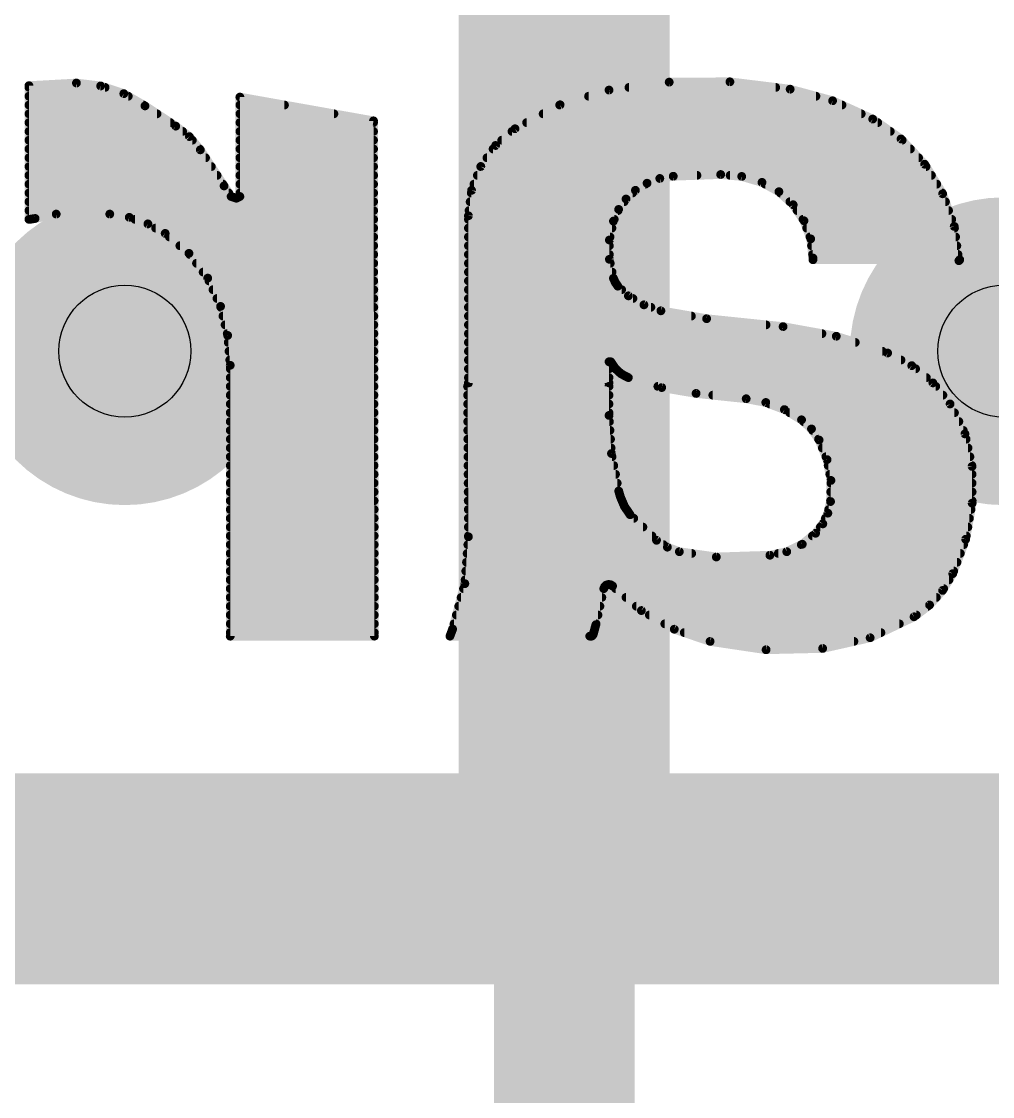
# Model space of a CAD drawing. Extents: x -25 to 82, y -12 to 21.
# Drawn here: x 30.182 to 32.988, y 8.007 to 11.112 of the extents above; entities that cross this region are included whole.
import ezdxf

# ---------------------------------------------------------------- set-up
doc = ezdxf.new("R2010")
doc.units = 0
for name, color, linetype in [('1', 12, 'CONTINUOUS'), ('16', 132, 'CONTINUOUS'), ('18', 110, 'CONTINUOUS'), ('22', 53, 'CONTINUOUS'), ('44', 253, 'CONTINUOUS')]:
    doc.layers.add(name, color=color, linetype=linetype)

# ---------------------------------------------------------------- blocks, each defined once
blk = doc.blocks.new('ROUNDV')
at = {"const_width": 0.5}
blk.add_lwpolyline([(0, -0.25, 1), (0, 0.25, 1), (0, -0.25)], format="xyb", dxfattribs=at)

msp = doc.modelspace()

# ---------------------------------------------------------------- linework, layer by layer
at = {"layer": '1', "const_width": 0.6096}
msp.add_lwpolyline([(29.8679, 8.636), (35.306, 8.636)], dxfattribs=at)
at = {"layer": '16'}
for points, const_width in [([(31.75, 8.636), (31.75, 12.954)], 0.6096), ([(31.75, 8.636), (29.845, 8.636)], 0.6096), ([(31.75, 8.636), (33.782, 8.636)], 0.6096), ([(31.75, 7.493), (31.75, 8.636)], 0.4064)]:
    msp.add_lwpolyline(points, dxfattribs=dict(at, const_width=const_width))
for points, const_width in [([(31.75, 8.7884, 1), (31.75, 8.4836)], 0.3048), ([(31.75, 8.4836, 1), (31.75, 8.7884)], 0.3048), ([(31.8516, 8.636, 1), (31.6484, 8.636)], 0.2032), ([(31.5976, 8.636, 1), (31.9024, 8.636)], 0.3048)]:
    msp.add_lwpolyline(points, format="xyb", dxfattribs=dict(at, const_width=const_width))
at = {"layer": '22', "const_width": 0.0254}
for points in [[(30.3403, 10.9347), (30.2031, 10.9271)], [(30.2031, 10.9271), (30.2031, 10.541)], [(30.2031, 10.922), (30.4232, 10.922)], [(30.4104, 10.9263), (30.3403, 10.9347)], [(30.4773, 10.904), (30.4104, 10.9263)], [(31.8795, 10.9144), (32.0534, 10.9374)], [(31.937, 10.922), (32.3612, 10.922)], [(32.0534, 10.9374), (32.2287, 10.9382)], [(32.2287, 10.9382), (32.4028, 10.9169)], [(30.2031, 10.8966), (30.4901, 10.8966)], [(30.5384, 10.8687), (30.4773, 10.904)], [(31.1988, 10.8255), (30.8127, 10.8941)], [(30.8127, 10.8941), (30.8127, 10.607)], [(31.7381, 10.8719), (31.8795, 10.9144)], [(31.8203, 10.8966), (32.4774, 10.8966)], [(32.4028, 10.9169), (32.5257, 10.8835)], [(30.2031, 10.8712), (30.5341, 10.8712)], [(30.6273, 10.8102), (30.5384, 10.8687)], [(30.8127, 10.8712), (30.9416, 10.8712)], [(31.6078, 10.8026), (31.7381, 10.8719)], [(31.7368, 10.8712), (32.5526, 10.8712)], [(32.5257, 10.8835), (32.6415, 10.8306)], [(30.2031, 10.8458), (30.5732, 10.8458)], [(30.8127, 10.8458), (31.0845, 10.8458)], [(31.2014, 9.337), (31.1988, 10.8255)], [(31.689, 10.8458), (32.6082, 10.8458)], [(32.6415, 10.8306), (32.7233, 10.7731)], [(30.2031, 10.8204), (30.6118, 10.8204)], [(30.2031, 10.795), (30.6472, 10.795)], [(30.6668, 10.78), (30.6273, 10.8102)], [(30.8127, 10.8204), (31.1988, 10.8204)], [(30.8127, 10.795), (31.1989, 10.795)], [(31.5516, 10.7543), (31.6078, 10.8026)], [(31.599, 10.795), (32.6922, 10.795)], [(31.6413, 10.8204), (32.656, 10.8204)], [(30.2031, 10.7696), (30.6753, 10.7696)], [(30.6984, 10.7417), (30.6668, 10.78)], [(30.8127, 10.7696), (31.1989, 10.7696)], [(31.5694, 10.7696), (32.7266, 10.7696)], [(32.7233, 10.7731), (32.7916, 10.7002)], [(30.2031, 10.7442), (30.6963, 10.7442)], [(30.767, 10.6375), (30.6984, 10.7417)], [(30.8127, 10.7442), (31.1989, 10.7442)], [(31.5089, 10.6938), (31.5516, 10.7543)], [(31.5445, 10.7442), (32.7504, 10.7442)], [(30.2031, 10.7188), (30.7135, 10.7188)], [(30.8127, 10.7188), (31.199, 10.7188)], [(31.5266, 10.7188), (32.7741, 10.7188)], [(30.2031, 10.6934), (30.7302, 10.6934)], [(30.8127, 10.6934), (31.199, 10.6934)], [(31.4822, 10.6247), (31.5089, 10.6938)], [(31.5087, 10.6934), (32.7957, 10.6934)], [(32.2021, 10.6705), (32.065, 10.6655)], [(32.2629, 10.665), (32.2021, 10.6705)], [(32.7916, 10.7002), (32.8436, 10.6148)], [(30.2031, 10.668), (30.7469, 10.668)], [(30.2031, 10.6426), (30.7636, 10.6426)], [(30.8127, 10.668), (31.1991, 10.668)], [(30.8127, 10.6426), (31.1991, 10.6426)], [(31.4891, 10.6426), (31.9848, 10.6426)], [(31.4989, 10.668), (32.1335, 10.668)], [(31.9893, 10.6454), (31.9557, 10.6248)], [(32.0262, 10.6591), (31.9893, 10.6454)], [(32.065, 10.6655), (32.0262, 10.6591)], [(32.2295, 10.668), (32.8112, 10.668)], [(32.3215, 10.6477), (32.2629, 10.665)], [(32.3704, 10.6208), (32.3215, 10.6477)], [(32.3308, 10.6426), (32.8266, 10.6426)], [(30.2031, 10.6172), (30.7805, 10.6172)], [(30.7873, 10.607), (30.767, 10.6375)], [(30.8127, 10.6172), (31.1992, 10.6172)], [(31.4731, 10.5512), (31.4822, 10.6247)], [(31.4813, 10.6172), (31.9475, 10.6172)], [(31.9557, 10.6248), (31.9286, 10.5997)], [(32.4116, 10.5832), (32.3704, 10.6208)], [(32.3744, 10.6172), (32.8421, 10.6172)], [(32.8436, 10.6148), (32.877, 10.5206)], [(30.2031, 10.5918), (31.1992, 10.5918)], [(30.8026, 10.602), (30.7873, 10.607)], [(30.8127, 10.607), (30.8026, 10.602)], [(31.4781, 10.5918), (31.923, 10.5918)], [(31.9286, 10.5997), (31.9072, 10.5697)], [(32.4022, 10.5918), (32.8517, 10.5918)], [(32.4428, 10.5369), (32.4116, 10.5832)], [(30.2031, 10.5664), (31.1993, 10.5664)], [(30.2209, 10.5435), (30.2819, 10.5562)], [(30.2819, 10.5562), (30.4368, 10.5562)], [(30.4368, 10.5562), (30.493, 10.5467)], [(30.493, 10.5467), (30.5469, 10.5279)], [(31.4731, 10.0686), (31.4731, 10.5512)], [(31.475, 10.5664), (31.9057, 10.5664)], [(31.9072, 10.5697), (31.8922, 10.5359)], [(32.4229, 10.5664), (32.8607, 10.5664)], [(30.2031, 10.541), (30.2057, 10.541)], [(30.2031, 10.541), (30.2057, 10.541)], [(30.2057, 10.541), (30.2209, 10.5435)], [(30.5093, 10.541), (31.1993, 10.541)], [(30.5469, 10.5279), (30.5968, 10.5004)], [(30.5692, 10.5156), (31.1993, 10.5156)], [(31.4731, 10.541), (31.8945, 10.541)], [(31.4731, 10.5156), (31.8879, 10.5156)], [(31.8922, 10.5359), (31.8805, 10.4813)], [(32.44, 10.541), (32.8698, 10.541)], [(32.4622, 10.4846), (32.4428, 10.5369)], [(32.4507, 10.5156), (32.8777, 10.5156)], [(32.877, 10.5206), (32.8905, 10.4216)], [(30.5968, 10.5004), (30.6655, 10.4427)], [(30.6089, 10.4902), (31.1994, 10.4902)], [(31.4731, 10.4902), (31.8824, 10.4902)], [(32.4601, 10.4902), (32.8811, 10.4902)], [(32.4688, 10.4292), (32.4622, 10.4846)], [(30.6392, 10.4648), (31.1994, 10.4648)], [(31.4731, 10.4648), (31.8805, 10.4648)], [(31.8805, 10.4813), (31.8805, 10.4254)], [(32.4646, 10.4648), (32.8846, 10.4648)], [(30.6655, 10.4427), (30.7198, 10.3712)], [(30.668, 10.4394), (31.1995, 10.4394)], [(31.4731, 10.4394), (31.8805, 10.4394)], [(31.8805, 10.4254), (31.8922, 10.3708)], [(32.4676, 10.4394), (32.8881, 10.4394)], [(32.4688, 10.4242), (32.4688, 10.4292)], [(32.893, 10.4242), (32.4688, 10.4242)], [(32.8905, 10.4216), (32.893, 10.4242)], [(30.6873, 10.414), (31.1995, 10.414)], [(31.4731, 10.414), (31.883, 10.414)], [(30.7065, 10.3886), (31.1996, 10.3886)], [(30.7198, 10.3712), (30.7569, 10.2895)], [(30.7234, 10.3632), (31.1996, 10.3632)], [(31.4731, 10.3886), (31.8884, 10.3886)], [(31.4731, 10.3632), (31.8955, 10.3632)], [(31.8922, 10.3708), (31.8975, 10.3588)], [(30.7349, 10.3378), (31.1997, 10.3378)], [(31.4731, 10.3378), (31.916, 10.3378)], [(31.8975, 10.3588), (31.9049, 10.348)], [(31.9049, 10.348), (31.9354, 10.32)], [(30.7465, 10.3124), (31.1997, 10.3124)], [(31.4731, 10.3124), (31.9486, 10.3124)], [(31.9354, 10.32), (31.9804, 10.2941)], [(30.7569, 10.2895), (30.7774, 10.2055)], [(30.7575, 10.287), (31.1997, 10.287)], [(31.4731, 10.287), (32.0004, 10.287)], [(31.9804, 10.2941), (32.0294, 10.2768)], [(32.0294, 10.2768), (32.1615, 10.254)], [(30.7637, 10.2616), (31.1998, 10.2616)], [(30.7699, 10.2362), (31.1998, 10.2362)], [(31.4731, 10.2616), (32.1175, 10.2616)], [(31.4731, 10.2362), (32.3333, 10.2362)], [(32.1615, 10.254), (32.3825, 10.2311)], [(30.7761, 10.2108), (31.1999, 10.2108)], [(30.7774, 10.2055), (30.7848, 10.1194)], [(31.4731, 10.2108), (32.4947, 10.2108)], [(32.3825, 10.2311), (32.5362, 10.2033)], [(30.7791, 10.1854), (31.1999, 10.1854)], [(31.4731, 10.1854), (32.5911, 10.1854)], [(32.5362, 10.2033), (32.6847, 10.1549)], [(30.7813, 10.16), (31.2, 10.16)], [(31.4731, 10.16), (32.669, 10.16)], [(32.6847, 10.1549), (32.7544, 10.1183)], [(30.7835, 10.1346), (31.2, 10.1346)], [(30.7848, 10.1194), (30.7848, 9.337)], [(31.4731, 10.1346), (32.7233, 10.1346)], [(31.8846, 10.1295), (31.8795, 10.1295)], [(31.8795, 10.1295), (31.8795, 10.0686)], [(31.8974, 10.1101), (31.8846, 10.1295)], [(32.7544, 10.1183), (32.8153, 10.0685)], [(30.7848, 10.1092), (31.2001, 10.1092)], [(30.7848, 10.0838), (31.2001, 10.0838)], [(31.4731, 10.1092), (31.8795, 10.1092)], [(31.4731, 10.0838), (31.8795, 10.0838)], [(31.9147, 10.0945), (31.8974, 10.1101)], [(31.8984, 10.1092), (32.7655, 10.1092)], [(31.9354, 10.0838), (31.9147, 10.0945)], [(32.0318, 10.055), (31.9354, 10.0838)], [(31.9354, 10.0838), (32.7966, 10.0838)], [(30.7848, 10.0584), (31.2001, 10.0584)], [(31.4731, 9.6241), (31.4706, 10.0584)], [(31.4706, 10.0584), (31.8795, 10.0584)], [(31.8795, 10.0686), (31.4731, 10.0686)], [(31.8795, 10.0584), (31.8795, 9.9746)], [(32.0206, 10.0584), (32.8236, 10.0584)], [(32.131, 10.0381), (32.0318, 10.055)], [(32.8153, 10.0685), (32.8651, 10.0076)], [(30.7848, 10.033), (31.2002, 10.033)], [(31.4707, 10.033), (31.8795, 10.033)], [(32.2758, 10.0228), (32.131, 10.0381)], [(32.1793, 10.033), (32.8443, 10.033)], [(32.3324, 10.012), (32.2758, 10.0228)], [(30.7848, 10.0076), (31.2002, 10.0076)], [(31.4709, 10.0076), (31.8795, 10.0076)], [(32.3863, 9.9915), (32.3324, 10.012)], [(32.3439, 10.0076), (32.8651, 10.0076)], [(32.4358, 9.9619), (32.3863, 9.9915)], [(32.8651, 10.0076), (32.908, 9.9214)], [(30.7848, 9.9822), (31.2003, 9.9822)], [(30.7848, 9.9568), (31.2003, 9.9568)], [(31.471, 9.9822), (31.8795, 9.9822)], [(31.4712, 9.9568), (31.8806, 9.9568)], [(31.8795, 9.9746), (31.8865, 9.8645)], [(32.4018, 9.9822), (32.8777, 9.9822)], [(32.4646, 9.9356), (32.4358, 9.9619)], [(32.4414, 9.9568), (32.8904, 9.9568)], [(30.7848, 9.9314), (31.2004, 9.9314)], [(31.4713, 9.9314), (31.8823, 9.9314)], [(32.4866, 9.9035), (32.4646, 9.9356)], [(32.4675, 9.9314), (32.903, 9.9314)], [(30.7848, 9.906), (31.2004, 9.906)], [(31.4715, 9.906), (31.8839, 9.906)], [(32.4849, 9.906), (32.9114, 9.906)], [(32.5096, 9.8469), (32.4866, 9.9035)], [(32.908, 9.9214), (32.9286, 9.8273)], [(30.7848, 9.8806), (31.2005, 9.8806)], [(31.4716, 9.8806), (31.8855, 9.8806)], [(31.8865, 9.8645), (31.9075, 9.7561)], [(32.4959, 9.8806), (32.9169, 9.8806)], [(30.7848, 9.8552), (31.2005, 9.8552)], [(31.4718, 9.8552), (31.8883, 9.8552)], [(32.5062, 9.8552), (32.9225, 9.8552)], [(32.5207, 9.7868), (32.5096, 9.8469)], [(30.7848, 9.8298), (31.2005, 9.8298)], [(30.7848, 9.8044), (31.2006, 9.8044)], [(31.4719, 9.8298), (31.8932, 9.8298)], [(31.4721, 9.8044), (31.8982, 9.8044)], [(32.5128, 9.8298), (32.928, 9.8298)], [(32.5175, 9.8044), (32.9287, 9.8044)], [(32.9286, 9.8273), (32.9289, 9.7212)], [(30.7848, 9.779), (31.2006, 9.779)], [(31.4722, 9.779), (31.9031, 9.779)], [(32.5196, 9.7257), (32.5207, 9.7868)], [(32.5206, 9.779), (32.9287, 9.779)], [(30.7848, 9.7536), (31.2007, 9.7536)], [(31.4724, 9.7536), (31.9082, 9.7536)], [(31.9075, 9.7561), (31.9126, 9.7384)], [(31.9126, 9.7384), (31.9241, 9.7116)], [(32.5201, 9.7536), (32.9288, 9.7536)], [(30.7848, 9.7282), (31.2007, 9.7282)], [(31.4725, 9.7282), (31.917, 9.7282)], [(31.9241, 9.7116), (31.9405, 9.6876)], [(32.5119, 9.6923), (32.5196, 9.7257)], [(32.5196, 9.7282), (32.9288, 9.7282)], [(32.9289, 9.7212), (32.91, 9.6167)], [(30.7848, 9.7028), (31.2008, 9.7028)], [(30.7848, 9.6774), (31.2008, 9.6774)], [(31.4727, 9.7028), (31.9301, 9.7028)], [(31.4728, 9.6774), (31.951, 9.6774)], [(31.9405, 9.6876), (32.0167, 9.6139)], [(32.4973, 9.6614), (32.5119, 9.6923)], [(32.5048, 9.6774), (32.921, 9.6774)], [(32.5143, 9.7028), (32.9255, 9.7028)], [(30.7848, 9.652), (31.2009, 9.652)], [(31.4729, 9.652), (31.9773, 9.652)], [(32.4764, 9.6342), (32.4973, 9.6614)], [(32.4901, 9.652), (32.9164, 9.652)], [(30.7848, 9.6266), (31.2009, 9.6266)], [(31.4628, 9.4886), (31.4731, 9.6241)], [(31.4731, 9.6266), (32.0036, 9.6266)], [(32.0167, 9.6139), (32.048, 9.5941)], [(32.438, 9.6026), (32.4764, 9.6342)], [(32.4672, 9.6266), (32.9118, 9.6266)], [(32.91, 9.6167), (32.8727, 9.5174)], [(30.7848, 9.6012), (31.2009, 9.6012)], [(31.4714, 9.6012), (32.0368, 9.6012)], [(32.048, 9.5941), (32.0827, 9.5809)], [(32.3931, 9.581), (32.438, 9.6026)], [(32.4351, 9.6012), (32.9042, 9.6012)], [(30.7848, 9.5758), (31.201, 9.5758)], [(31.4694, 9.5758), (32.1183, 9.5758)], [(32.0827, 9.5809), (32.1894, 9.5656)], [(32.1894, 9.5656), (32.3444, 9.5707)], [(32.3444, 9.5707), (32.3931, 9.581)], [(32.3685, 9.5758), (32.8946, 9.5758)], [(30.7848, 9.5504), (31.201, 9.5504)], [(30.7848, 9.525), (31.2011, 9.525)], [(31.4655, 9.525), (32.8756, 9.525)], [(31.4675, 9.5504), (32.8851, 9.5504)], [(30.7848, 9.4996), (31.2011, 9.4996)], [(31.4636, 9.4996), (32.8619, 9.4996)], [(32.8727, 9.5174), (32.8435, 9.4691)], [(30.7848, 9.4742), (31.2012, 9.4742)], [(31.4274, 9.3574), (31.4628, 9.4886)], [(31.4589, 9.4742), (31.8643, 9.4742)], [(31.8643, 9.4742), (31.8414, 9.3701)], [(31.8669, 9.4801), (31.8643, 9.4742)], [(31.8717, 9.4844), (31.8669, 9.4801)], [(31.8779, 9.4863), (31.8717, 9.4844)], [(31.8843, 9.4854), (31.8779, 9.4863)], [(31.8897, 9.4818), (31.8843, 9.4854)], [(31.973, 9.411), (31.8897, 9.4818)], [(31.8986, 9.4742), (32.8466, 9.4742)], [(32.8435, 9.4691), (32.8058, 9.4271)], [(30.7848, 9.4488), (31.2012, 9.4488)], [(31.452, 9.4488), (31.8587, 9.4488)], [(31.9285, 9.4488), (32.8253, 9.4488)], [(30.7848, 9.4234), (31.2013, 9.4234)], [(30.7848, 9.398), (31.2013, 9.398)], [(31.4383, 9.398), (31.8475, 9.398)], [(31.4452, 9.4234), (31.8531, 9.4234)], [(31.9584, 9.4234), (32.8009, 9.4234)], [(32.0681, 9.357), (31.973, 9.411)], [(31.9959, 9.398), (32.7676, 9.398)], [(32.8058, 9.4271), (32.7609, 9.3929)], [(30.7848, 9.3726), (31.2013, 9.3726)], [(31.4315, 9.3726), (31.842, 9.3726)], [(31.8414, 9.3701), (31.8338, 9.3421)], [(32.0406, 9.3726), (32.7184, 9.3726)], [(32.7609, 9.3929), (32.634, 9.3323)], [(30.7848, 9.3472), (31.2014, 9.3472)], [(30.7848, 9.337), (31.2014, 9.337)], [(31.4198, 9.337), (31.4274, 9.3574)], [(31.8237, 9.337), (31.4198, 9.337)], [(31.4236, 9.3472), (31.8352, 9.3472)], [(31.8279, 9.3367), (31.8237, 9.337)], [(31.8316, 9.3385), (31.8279, 9.3367)], [(31.8338, 9.3421), (31.8316, 9.3385)], [(32.1716, 9.3218), (32.0681, 9.357)], [(32.0969, 9.3472), (32.6651, 9.3472)], [(32.3333, 9.2977), (32.1716, 9.3218)], [(32.1716, 9.3218), (32.5871, 9.3218)], [(32.634, 9.3323), (32.4968, 9.3015)], [(32.4968, 9.3015), (32.3333, 9.2977)]]:
    msp.add_lwpolyline(points, dxfattribs=at)
at = {"layer": '22', "const_width": 0.0127}
for points in [[(30.2027, 10.9334, 1), (30.2035, 10.9208)], [(30.2031, 10.9284, 1), (30.2031, 10.9157)], [(30.2095, 10.9271, 1), (30.1968, 10.9271)], [(30.3411, 10.941, 1), (30.3395, 10.9284)], [(30.3407, 10.9284, 1), (30.3399, 10.941)], [(30.4124, 10.9323, 1), (30.4083, 10.9203)], [(30.4096, 10.92, 1), (30.4111, 10.9326)], [(30.4232, 10.9157, 1), (30.4232, 10.9284)], [(31.937, 10.9284, 1), (31.937, 10.9157)], [(32.0533, 10.9437, 1), (32.0534, 10.931)], [(32.0542, 10.9311, 1), (32.0525, 10.9437)], [(32.2295, 10.9445, 1), (32.228, 10.9319)], [(32.2288, 10.9319, 1), (32.2287, 10.9446)], [(32.3612, 10.9157, 1), (32.3612, 10.9284)], [(30.2031, 10.903, 1), (30.2031, 10.8903)], [(30.4805, 10.9095, 1), (30.4741, 10.8985)], [(30.4753, 10.898, 1), (30.4793, 10.91)], [(30.4901, 10.8903, 1), (30.4901, 10.903)], [(30.8138, 10.9004, 1), (30.8116, 10.8878)], [(30.8191, 10.8941, 1), (30.8064, 10.8941)], [(31.8203, 10.903, 1), (31.8203, 10.8903)], [(31.8787, 10.9207, 1), (31.8803, 10.9081)], [(31.8813, 10.9083, 1), (31.8777, 10.9205)], [(32.4045, 10.923, 1), (32.4011, 10.9108)], [(32.402, 10.9106, 1), (32.4036, 10.9232)], [(32.4774, 10.8903, 1), (32.4774, 10.903)], [(30.2031, 10.8775, 1), (30.2031, 10.8649)], [(30.5419, 10.874, 1), (30.5349, 10.8634)], [(30.5341, 10.8649, 1), (30.5341, 10.8775)], [(30.5352, 10.8632, 1), (30.5416, 10.8742)], [(30.8127, 10.8775, 1), (30.8127, 10.8649)], [(30.9416, 10.8649, 1), (30.9416, 10.8775)], [(31.7368, 10.8775, 1), (31.7368, 10.8649)], [(31.7363, 10.878, 1), (31.74, 10.8658)], [(31.7411, 10.8663, 1), (31.7351, 10.8775)], [(32.5283, 10.8893, 1), (32.523, 10.8777)], [(32.524, 10.8774, 1), (32.5273, 10.8896)], [(32.5526, 10.8649, 1), (32.5526, 10.8775)], [(30.2031, 10.8521, 1), (30.2031, 10.8395)], [(30.5732, 10.8395, 1), (30.5732, 10.8521)], [(30.8127, 10.8521, 1), (30.8127, 10.8395)], [(31.0845, 10.8395, 1), (31.0845, 10.8521)], [(31.2051, 10.8255, 1), (31.1925, 10.8255)], [(31.1977, 10.8192, 1), (31.1999, 10.8318)], [(31.689, 10.8521, 1), (31.689, 10.8395)], [(32.6082, 10.8395, 1), (32.6082, 10.8521)], [(32.6452, 10.8358, 1), (32.6378, 10.8254)], [(32.6389, 10.8248, 1), (32.6441, 10.8364)], [(30.2031, 10.8268, 1), (30.2031, 10.8141)], [(30.2031, 10.8013, 1), (30.2031, 10.7887)], [(30.6118, 10.8141, 1), (30.6118, 10.8268)], [(30.6312, 10.8152, 1), (30.6234, 10.8052)], [(30.6238, 10.8049, 1), (30.6308, 10.8155)], [(30.6472, 10.7887, 1), (30.6472, 10.8013)], [(30.8127, 10.8268, 1), (30.8127, 10.8141)], [(30.8127, 10.8013, 1), (30.8127, 10.7887)], [(31.1988, 10.8141, 1), (31.1988, 10.8268)], [(31.1989, 10.7887, 1), (31.1989, 10.8013)], [(31.599, 10.8013, 1), (31.599, 10.7887)], [(31.6048, 10.8082, 1), (31.6108, 10.797)], [(31.6119, 10.7978, 1), (31.6037, 10.8074)], [(31.6413, 10.8268, 1), (31.6413, 10.8141)], [(32.656, 10.8141, 1), (32.656, 10.8268)], [(32.6922, 10.7887, 1), (32.6922, 10.8013)], [(30.2031, 10.7759, 1), (30.2031, 10.7633)], [(30.6716, 10.784, 1), (30.6619, 10.776)], [(30.6629, 10.775, 1), (30.6706, 10.785)], [(30.6753, 10.7633, 1), (30.6753, 10.7759)], [(30.8127, 10.7759, 1), (30.8127, 10.7633)], [(31.1989, 10.7633, 1), (31.1989, 10.7759)], [(31.5694, 10.7759, 1), (31.5694, 10.7633)], [(32.7279, 10.7775, 1), (32.7186, 10.7688)], [(32.7196, 10.7679, 1), (32.7269, 10.7783)], [(32.7266, 10.7633, 1), (32.7266, 10.7759)], [(30.2031, 10.7506, 1), (30.2031, 10.7379)], [(30.7037, 10.7452, 1), (30.6931, 10.7382)], [(30.6935, 10.7377, 1), (30.7033, 10.7457)], [(30.6963, 10.7379, 1), (30.6963, 10.7506)], [(30.8127, 10.7506, 1), (30.8127, 10.7379)], [(31.1989, 10.7379, 1), (31.1989, 10.7506)], [(31.5445, 10.7506, 1), (31.5445, 10.7379)], [(31.5475, 10.7591, 1), (31.5558, 10.7495)], [(31.5568, 10.7506, 1), (31.5464, 10.758)], [(32.7504, 10.7379, 1), (32.7504, 10.7506)], [(30.2031, 10.7251, 1), (30.2031, 10.7125)], [(30.7135, 10.7125, 1), (30.7135, 10.7251)], [(30.8127, 10.7251, 1), (30.8127, 10.7125)], [(31.199, 10.7125, 1), (31.199, 10.7251)], [(31.5266, 10.7251, 1), (31.5266, 10.7125)], [(32.7741, 10.7125, 1), (32.7741, 10.7251)], [(30.2031, 10.6997, 1), (30.2031, 10.6871)], [(30.7302, 10.6871, 1), (30.7302, 10.6997)], [(30.8127, 10.6997, 1), (30.8127, 10.6871)], [(31.199, 10.6871, 1), (31.199, 10.6997)], [(31.5087, 10.6997, 1), (31.5087, 10.6871)], [(31.5037, 10.6975, 1), (31.5141, 10.6901)], [(31.5148, 10.6915, 1), (31.503, 10.6961)], [(32.2027, 10.6768, 1), (32.2015, 10.6642)], [(32.2023, 10.6642, 1), (32.2019, 10.6768)], [(32.797, 10.7035, 1), (32.7862, 10.6969)], [(32.787, 10.6958, 1), (32.7962, 10.7045)], [(32.7957, 10.6871, 1), (32.7957, 10.6997)], [(30.2031, 10.6744, 1), (30.2031, 10.6617)], [(30.2031, 10.6489, 1), (30.2031, 10.6363)], [(30.7469, 10.6617, 1), (30.7469, 10.6744)], [(30.7636, 10.6363, 1), (30.7636, 10.6489)], [(30.8127, 10.6744, 1), (30.8127, 10.6617)], [(30.8127, 10.6489, 1), (30.8127, 10.6363)], [(31.1991, 10.6617, 1), (31.1991, 10.6744)], [(31.1991, 10.6363, 1), (31.1991, 10.6489)], [(31.4891, 10.6489, 1), (31.4891, 10.6363)], [(31.4989, 10.6744, 1), (31.4989, 10.6617)], [(31.9871, 10.6513, 1), (31.9915, 10.6394)], [(31.9848, 10.6363, 1), (31.9848, 10.6489)], [(31.9926, 10.6399, 1), (31.986, 10.6508)], [(32.0251, 10.6654, 1), (32.0272, 10.6528)], [(32.0284, 10.6531, 1), (32.0239, 10.665)], [(32.0648, 10.6718, 1), (32.0652, 10.6592)], [(32.066, 10.6592, 1), (32.064, 10.6718)], [(32.1335, 10.6617, 1), (32.1335, 10.6744)], [(32.2295, 10.6744, 1), (32.2295, 10.6617)], [(32.2647, 10.671, 1), (32.2611, 10.6589)], [(32.2623, 10.6586, 1), (32.2635, 10.6713)], [(32.3246, 10.6533, 1), (32.3184, 10.6421)], [(32.3197, 10.6416, 1), (32.3233, 10.6538)], [(32.3308, 10.6489, 1), (32.3308, 10.6363)], [(32.8112, 10.6617, 1), (32.8112, 10.6744)], [(32.8266, 10.6363, 1), (32.8266, 10.6489)], [(30.2031, 10.6235, 1), (30.2031, 10.6109)], [(30.7723, 10.641, 1), (30.7617, 10.634)], [(30.7617, 10.634, 1), (30.7723, 10.641)], [(30.7805, 10.6109, 1), (30.7805, 10.6235)], [(30.8127, 10.6235, 1), (30.8127, 10.6109)], [(31.1992, 10.6109, 1), (31.1992, 10.6235)], [(31.4813, 10.6235, 1), (31.4813, 10.6109)], [(31.4885, 10.6239, 1), (31.4759, 10.6255)], [(31.4763, 10.627, 1), (31.4881, 10.6224)], [(31.9475, 10.6109, 1), (31.9475, 10.6235)], [(31.9524, 10.6302, 1), (31.959, 10.6194)], [(31.96, 10.6201, 1), (31.9514, 10.6295)], [(32.3747, 10.6255, 1), (32.3661, 10.6161)], [(32.3673, 10.6153, 1), (32.3735, 10.6264)], [(32.3744, 10.6235, 1), (32.3744, 10.6109)], [(32.8495, 10.6169, 1), (32.8376, 10.6127)], [(32.8381, 10.6115, 1), (32.849, 10.6181)], [(32.8421, 10.6109, 1), (32.8421, 10.6235)], [(30.2031, 10.5982, 1), (30.2031, 10.5855)], [(30.7893, 10.613, 1), (30.7853, 10.601)], [(30.782, 10.6035, 1), (30.7926, 10.6105)], [(30.7998, 10.6077, 1), (30.8054, 10.5963)], [(30.8006, 10.596, 1), (30.8046, 10.608)], [(30.8064, 10.607, 1), (30.8191, 10.607)], [(30.8155, 10.6013, 1), (30.8099, 10.6127)], [(31.1992, 10.5855, 1), (31.1992, 10.5982)], [(31.4781, 10.5982, 1), (31.4781, 10.5855)], [(31.9243, 10.6044, 1), (31.9329, 10.595)], [(31.923, 10.5855, 1), (31.923, 10.5982)], [(31.9338, 10.596, 1), (31.9235, 10.6034)], [(32.4022, 10.5982, 1), (32.4022, 10.5855)], [(32.4169, 10.5867, 1), (32.4063, 10.5796)], [(32.4073, 10.5785, 1), (32.4159, 10.5879)], [(32.8517, 10.5855, 1), (32.8517, 10.5982)], [(30.2031, 10.5727, 1), (30.2031, 10.5601)], [(30.2819, 10.5625, 1), (30.2819, 10.5499)], [(30.2832, 10.55, 1), (30.2806, 10.5624)], [(30.4379, 10.5625, 1), (30.4357, 10.5499)], [(30.4368, 10.5499, 1), (30.4368, 10.5625)], [(30.4951, 10.5527, 1), (30.4909, 10.5407)], [(30.492, 10.5404, 1), (30.4941, 10.5529)], [(31.1993, 10.5601, 1), (31.1993, 10.5727)], [(31.4795, 10.5512, 1), (31.4668, 10.5512)], [(31.4668, 10.552, 1), (31.4794, 10.5504)], [(31.475, 10.5727, 1), (31.475, 10.5601)], [(31.902, 10.5733, 1), (31.9123, 10.566)], [(31.913, 10.5671, 1), (31.9014, 10.5722)], [(31.9057, 10.5601, 1), (31.9057, 10.5727)], [(32.4229, 10.5727, 1), (32.4229, 10.5601)], [(32.8607, 10.5601, 1), (32.8607, 10.5727)], [(30.2031, 10.5473, 1), (30.2031, 10.5347)], [(30.2031, 10.5473, 1), (30.2031, 10.5347)], [(30.1968, 10.541, 1), (30.2095, 10.541)], [(30.2047, 10.5473, 1), (30.2067, 10.5347)], [(30.2057, 10.5347, 1), (30.2057, 10.5473)], [(30.2057, 10.5347, 1), (30.2057, 10.5473)], [(30.2196, 10.5497, 1), (30.2222, 10.5373)], [(30.2219, 10.5372, 1), (30.2199, 10.5498)], [(30.5093, 10.5473, 1), (30.5093, 10.5347)], [(30.5499, 10.5335, 1), (30.5438, 10.5224)], [(30.5448, 10.5219, 1), (30.549, 10.5339)], [(30.5692, 10.522, 1), (30.5692, 10.5093)], [(31.1993, 10.5347, 1), (31.1993, 10.5473)], [(31.1993, 10.5093, 1), (31.1993, 10.522)], [(31.4731, 10.5473, 1), (31.4731, 10.5347)], [(31.4731, 10.522, 1), (31.4731, 10.5093)], [(31.8864, 10.5385, 1), (31.898, 10.5333)], [(31.8984, 10.5346, 1), (31.886, 10.5372)], [(31.8879, 10.5093, 1), (31.8879, 10.522)], [(31.8945, 10.5347, 1), (31.8945, 10.5473)], [(32.44, 10.5473, 1), (32.44, 10.5347)], [(32.4487, 10.5391, 1), (32.4368, 10.5347)], [(32.4375, 10.5334, 1), (32.4481, 10.5405)], [(32.4507, 10.522, 1), (32.4507, 10.5093)], [(32.8698, 10.5347, 1), (32.8698, 10.5473)], [(32.8833, 10.5215, 1), (32.8707, 10.5198)], [(32.871, 10.5185, 1), (32.883, 10.5228)], [(32.8777, 10.5093, 1), (32.8777, 10.522)], [(30.6009, 10.5053, 1), (30.5927, 10.4955)], [(30.5937, 10.4948, 1), (30.5999, 10.506)], [(30.6089, 10.4965, 1), (30.6089, 10.4839)], [(31.1994, 10.4839, 1), (31.1994, 10.4965)], [(31.4731, 10.4965, 1), (31.4731, 10.4839)], [(31.8824, 10.4839, 1), (31.8824, 10.4965)], [(32.4601, 10.4965, 1), (32.4601, 10.4839)], [(32.4685, 10.4854, 1), (32.4559, 10.4839)], [(32.8811, 10.4839, 1), (32.8811, 10.4965)], [(30.6392, 10.4711, 1), (30.6392, 10.4585)], [(31.1994, 10.4585, 1), (31.1994, 10.4711)], [(31.4731, 10.4711, 1), (31.4731, 10.4585)], [(31.8869, 10.4813, 1), (31.8742, 10.4813)], [(31.8743, 10.4826, 1), (31.8867, 10.48)], [(31.8805, 10.4585, 1), (31.8805, 10.4711)], [(32.4563, 10.4824, 1), (32.4682, 10.4868)], [(32.4646, 10.4711, 1), (32.4646, 10.4585)], [(32.8846, 10.4585, 1), (32.8846, 10.4711)], [(30.6706, 10.4465, 1), (30.6604, 10.4388)], [(30.6614, 10.4378, 1), (30.6696, 10.4475)], [(30.668, 10.4458, 1), (30.668, 10.4331)], [(31.1995, 10.4331, 1), (31.1995, 10.4458)], [(31.4731, 10.4458, 1), (31.4731, 10.4331)], [(31.8867, 10.4267, 1), (31.8743, 10.4241)], [(31.8805, 10.4331, 1), (31.8805, 10.4458)], [(32.4676, 10.4458, 1), (32.4676, 10.4331)], [(32.4688, 10.4306, 1), (32.4688, 10.4179)], [(32.4751, 10.4292, 1), (32.4625, 10.4292)], [(32.4625, 10.4285, 1), (32.4751, 10.4299)], [(32.8881, 10.4331, 1), (32.8881, 10.4458)], [(32.8976, 10.4198, 1), (32.8884, 10.4286)], [(32.893, 10.4179, 1), (32.893, 10.4306)], [(30.6873, 10.4203, 1), (30.6873, 10.4077)], [(31.1995, 10.4077, 1), (31.1995, 10.4203)], [(31.4731, 10.4203, 1), (31.4731, 10.4077)], [(31.8742, 10.4254, 1), (31.8869, 10.4254)], [(31.883, 10.4077, 1), (31.883, 10.4203)], [(32.4625, 10.4242, 1), (32.4751, 10.4242)], [(32.8859, 10.426, 1), (32.8951, 10.4172)], [(32.8842, 10.4207, 1), (32.8968, 10.4225)], [(30.7065, 10.3949, 1), (30.7065, 10.3823)], [(30.7255, 10.3738, 1), (30.714, 10.3686)], [(30.7147, 10.3673, 1), (30.7248, 10.375)], [(30.7234, 10.3696, 1), (30.7234, 10.3569)], [(31.1996, 10.3823, 1), (31.1996, 10.3949)], [(31.1996, 10.3569, 1), (31.1996, 10.3696)], [(31.4731, 10.3949, 1), (31.4731, 10.3823)], [(31.4731, 10.3696, 1), (31.4731, 10.3569)], [(31.898, 10.3733, 1), (31.8864, 10.3683)], [(31.886, 10.3695, 1), (31.8984, 10.3721)], [(31.8884, 10.3823, 1), (31.8884, 10.3949)], [(31.8955, 10.3569, 1), (31.8955, 10.3696)], [(30.7349, 10.3441, 1), (30.7349, 10.3315)], [(31.1997, 10.3315, 1), (31.1997, 10.3441)], [(31.4731, 10.3441, 1), (31.4731, 10.3315)], [(31.9027, 10.3624, 1), (31.8922, 10.3552)], [(31.8916, 10.3562, 1), (31.9033, 10.3613)], [(31.9092, 10.3527, 1), (31.9006, 10.3433)], [(31.8997, 10.3444, 1), (31.9101, 10.3516)], [(31.916, 10.3315, 1), (31.916, 10.3441)], [(30.7465, 10.3187, 1), (30.7465, 10.3061)], [(31.1997, 10.3061, 1), (31.1997, 10.3187)], [(31.4731, 10.3187, 1), (31.4731, 10.3061)], [(31.9386, 10.3255, 1), (31.9322, 10.3145)], [(31.9311, 10.3153, 1), (31.9397, 10.3247)], [(31.9486, 10.3061, 1), (31.9486, 10.3187)], [(30.7631, 10.291, 1), (30.7507, 10.288)], [(30.7575, 10.2934, 1), (30.7575, 10.2807)], [(30.7511, 10.2869, 1), (30.7627, 10.2921)], [(31.1997, 10.2807, 1), (31.1997, 10.2934)], [(31.4731, 10.2934, 1), (31.4731, 10.2807)], [(31.9825, 10.3, 1), (31.9783, 10.2881)], [(31.9772, 10.2885, 1), (31.9836, 10.2996)], [(32.0004, 10.2807, 1), (32.0004, 10.2934)], [(32.0305, 10.2831, 1), (32.0283, 10.2705)], [(32.0273, 10.2708, 1), (32.0315, 10.2828)], [(30.7637, 10.2679, 1), (30.7637, 10.2553)], [(30.7699, 10.2425, 1), (30.7699, 10.2299)], [(31.1998, 10.2553, 1), (31.1998, 10.2679)], [(31.1998, 10.2299, 1), (31.1998, 10.2425)], [(31.4731, 10.2679, 1), (31.4731, 10.2553)], [(31.4731, 10.2425, 1), (31.4731, 10.2299)], [(32.1175, 10.2553, 1), (32.1175, 10.2679)], [(32.1622, 10.2603, 1), (32.1608, 10.2477)], [(32.1604, 10.2477, 1), (32.1626, 10.2603)], [(32.3333, 10.2299, 1), (32.3333, 10.2425)], [(30.7761, 10.2172, 1), (30.7761, 10.2045)], [(30.7837, 10.2061, 1), (30.771, 10.205)], [(31.1999, 10.2045, 1), (31.1999, 10.2172)], [(31.4731, 10.2172, 1), (31.4731, 10.2045)], [(32.3836, 10.2373, 1), (32.3814, 10.2249)], [(32.3818, 10.2248, 1), (32.3832, 10.2374)], [(32.4947, 10.2045, 1), (32.4947, 10.2172)], [(30.7712, 10.204, 1), (30.7835, 10.207)], [(30.7791, 10.1918, 1), (30.7791, 10.1791)], [(31.1999, 10.1791, 1), (31.1999, 10.1918)], [(31.4731, 10.1918, 1), (31.4731, 10.1791)], [(32.5382, 10.2093, 1), (32.5342, 10.1973)], [(32.5351, 10.1971, 1), (32.5373, 10.2096)], [(32.5911, 10.1791, 1), (32.5911, 10.1918)], [(30.7813, 10.1663, 1), (30.7813, 10.1537)], [(31.2, 10.1537, 1), (31.2, 10.1663)], [(31.4731, 10.1663, 1), (31.4731, 10.1537)], [(32.669, 10.1537, 1), (32.669, 10.1663)], [(32.6877, 10.1605, 1), (32.6817, 10.1493)], [(32.6827, 10.1489, 1), (32.6867, 10.1609)], [(30.7835, 10.141, 1), (30.7835, 10.1283)], [(30.7912, 10.1194, 1), (30.7784, 10.1194)], [(30.7785, 10.1189, 1), (30.7911, 10.1199)], [(31.2, 10.1283, 1), (31.2, 10.141)], [(31.4731, 10.141, 1), (31.4731, 10.1283)], [(31.8859, 10.1295, 1), (31.8731, 10.1295)], [(31.8795, 10.1358, 1), (31.8795, 10.1232)], [(31.8899, 10.133, 1), (31.8793, 10.126)], [(31.8846, 10.1232, 1), (31.8846, 10.1358)], [(32.7233, 10.1283, 1), (32.7233, 10.141)], [(32.7584, 10.1232, 1), (32.7503, 10.1134)], [(32.7514, 10.1127, 1), (32.7573, 10.1239)], [(30.7848, 10.1156, 1), (30.7848, 10.1029)], [(30.7848, 10.0901, 1), (30.7848, 10.0775)], [(31.2001, 10.1029, 1), (31.2001, 10.1156)], [(31.2001, 10.0775, 1), (31.2001, 10.0901)], [(31.4731, 10.1156, 1), (31.4731, 10.1029)], [(31.4731, 10.0901, 1), (31.4731, 10.0775)], [(31.8795, 10.1029, 1), (31.8795, 10.1156)], [(31.8795, 10.0775, 1), (31.8795, 10.0901)], [(31.9017, 10.1148, 1), (31.8932, 10.1053)], [(31.8984, 10.1156, 1), (31.8984, 10.1029)], [(31.8921, 10.1066, 1), (31.9027, 10.1136)], [(31.9176, 10.1001, 1), (31.9118, 10.0889)], [(31.9105, 10.0898, 1), (31.919, 10.0992)], [(31.9372, 10.0899, 1), (31.9336, 10.0777)], [(31.9354, 10.0901, 1), (31.9354, 10.0775)], [(31.9325, 10.0782, 1), (31.9383, 10.0894)], [(32.7655, 10.1029, 1), (32.7655, 10.1156)], [(32.7966, 10.0775, 1), (32.7966, 10.0901)], [(30.7848, 10.0648, 1), (30.7848, 10.0521)], [(31.2001, 10.0521, 1), (31.2001, 10.0648)], [(31.4706, 10.0648, 1), (31.4706, 10.0521)], [(31.4769, 10.0584, 1), (31.4643, 10.0584)], [(31.4731, 10.0749, 1), (31.4731, 10.0623)], [(31.4668, 10.0686, 1), (31.4795, 10.0686)], [(31.8731, 10.0686, 1), (31.8859, 10.0686)], [(31.8859, 10.0584, 1), (31.8731, 10.0584)], [(31.8795, 10.0623, 1), (31.8795, 10.0749)], [(31.8795, 10.0521, 1), (31.8795, 10.0648)], [(32.0206, 10.0648, 1), (32.0206, 10.0521)], [(32.0329, 10.0613, 1), (32.0308, 10.0488)], [(32.03, 10.049, 1), (32.0336, 10.0611)], [(32.8202, 10.0726, 1), (32.8104, 10.0645)], [(32.8113, 10.0636, 1), (32.8193, 10.0735)], [(32.8236, 10.0521, 1), (32.8236, 10.0648)], [(30.7848, 10.0394, 1), (30.7848, 10.0267)], [(31.2002, 10.0267, 1), (31.2002, 10.0394)], [(31.4707, 10.0394, 1), (31.4707, 10.0267)], [(31.8795, 10.0267, 1), (31.8795, 10.0394)], [(32.1317, 10.0444, 1), (32.1303, 10.0318)], [(32.1299, 10.0318, 1), (32.1321, 10.0444)], [(32.1793, 10.0394, 1), (32.1793, 10.0267)], [(32.277, 10.029, 1), (32.2746, 10.0166)], [(32.2751, 10.0165, 1), (32.2765, 10.0291)], [(32.8443, 10.0267, 1), (32.8443, 10.0394)], [(30.7848, 10.0139, 1), (30.7848, 10.0013)], [(31.2002, 10.0013, 1), (31.2002, 10.0139)], [(31.4709, 10.0139, 1), (31.4709, 10.0013)], [(31.8795, 10.0013, 1), (31.8795, 10.0139)], [(32.3347, 10.0179, 1), (32.3302, 10.006)], [(32.3312, 10.0057, 1), (32.3336, 10.0182)], [(32.3439, 10.0139, 1), (32.3439, 10.0013)], [(32.3896, 9.9969, 1), (32.383, 9.986)], [(32.384, 9.9855, 1), (32.3886, 9.9974)], [(32.8708, 10.0104, 1), (32.8594, 10.0048)], [(32.8602, 10.0036, 1), (32.87, 10.0116)], [(32.8651, 10.0013, 1), (32.8651, 10.0139)], [(30.7848, 9.9886, 1), (30.7848, 9.9759)], [(30.7848, 9.9632, 1), (30.7848, 9.9505)], [(31.2003, 9.9759, 1), (31.2003, 9.9886)], [(31.2003, 9.9505, 1), (31.2003, 9.9632)], [(31.471, 9.9886, 1), (31.471, 9.9759)], [(31.4712, 9.9632, 1), (31.4712, 9.9505)], [(31.8731, 9.9746, 1), (31.8859, 9.9746)], [(31.8858, 9.975, 1), (31.8732, 9.9742)], [(31.8795, 9.9759, 1), (31.8795, 9.9886)], [(31.8806, 9.9505, 1), (31.8806, 9.9632)], [(32.4018, 9.9886, 1), (32.4018, 9.9759)], [(32.4401, 9.9666, 1), (32.4315, 9.9572)], [(32.4325, 9.9564, 1), (32.4391, 9.9674)], [(32.4414, 9.9632, 1), (32.4414, 9.9505)], [(32.8777, 9.9759, 1), (32.8777, 9.9886)], [(32.8904, 9.9505, 1), (32.8904, 9.9632)], [(30.7848, 9.9377, 1), (30.7848, 9.9251)], [(31.2004, 9.9251, 1), (31.2004, 9.9377)], [(31.4713, 9.9377, 1), (31.4713, 9.9251)], [(31.8823, 9.9251, 1), (31.8823, 9.9377)], [(32.4698, 9.9392, 1), (32.4593, 9.932)], [(32.4603, 9.9309, 1), (32.4688, 9.9403)], [(32.4675, 9.9377, 1), (32.4675, 9.9251)], [(32.903, 9.9251, 1), (32.903, 9.9377)], [(30.7848, 9.9123, 1), (30.7848, 9.8997)], [(31.2004, 9.8997, 1), (31.2004, 9.9123)], [(31.4715, 9.9123, 1), (31.4715, 9.8997)], [(31.8839, 9.8997, 1), (31.8839, 9.9123)], [(32.4849, 9.9123, 1), (32.4849, 9.8997)], [(32.4925, 9.9059, 1), (32.4807, 9.9011)], [(32.4814, 9.8999, 1), (32.4918, 9.9071)], [(32.9142, 9.9227, 1), (32.9018, 9.92)], [(32.9023, 9.9185, 1), (32.9137, 9.9242)], [(32.9114, 9.8997, 1), (32.9114, 9.9123)], [(30.7848, 9.887, 1), (30.7848, 9.8743)], [(31.2005, 9.8743, 1), (31.2005, 9.887)], [(31.4716, 9.887, 1), (31.4716, 9.8743)], [(31.8928, 9.8657, 1), (31.8803, 9.8632)], [(31.8855, 9.8743, 1), (31.8855, 9.887)], [(32.4959, 9.887, 1), (32.4959, 9.8743)], [(32.9169, 9.8743, 1), (32.9169, 9.887)], [(30.7848, 9.8615, 1), (30.7848, 9.8489)], [(31.2005, 9.8489, 1), (31.2005, 9.8615)], [(31.4718, 9.8615, 1), (31.4718, 9.8489)], [(31.8802, 9.8641, 1), (31.8929, 9.8649)], [(31.8883, 9.8489, 1), (31.8883, 9.8615)], [(32.5062, 9.8615, 1), (32.5062, 9.8489)], [(32.5158, 9.848, 1), (32.5033, 9.8457)], [(32.5037, 9.8445, 1), (32.5155, 9.8493)], [(32.9225, 9.8489, 1), (32.9225, 9.8615)], [(30.7848, 9.8361, 1), (30.7848, 9.8235)], [(30.7848, 9.8108, 1), (30.7848, 9.7981)], [(31.2005, 9.8235, 1), (31.2005, 9.8361)], [(31.2006, 9.7981, 1), (31.2006, 9.8108)], [(31.4719, 9.8361, 1), (31.4719, 9.8235)], [(31.4721, 9.8108, 1), (31.4721, 9.7981)], [(31.8932, 9.8235, 1), (31.8932, 9.8361)], [(31.8982, 9.7981, 1), (31.8982, 9.8108)], [(32.5128, 9.8361, 1), (32.5128, 9.8235)], [(32.5175, 9.8108, 1), (32.5175, 9.7981)], [(32.9349, 9.8273, 1), (32.9223, 9.8273)], [(32.9224, 9.8259, 1), (32.9348, 9.8287)], [(32.928, 9.8235, 1), (32.928, 9.8361)], [(32.9287, 9.7981, 1), (32.9287, 9.8108)], [(30.7848, 9.7853, 1), (30.7848, 9.7727)], [(31.2006, 9.7727, 1), (31.2006, 9.7853)], [(31.4722, 9.7853, 1), (31.4722, 9.7727)], [(31.9031, 9.7727, 1), (31.9031, 9.7853)], [(32.5206, 9.7853, 1), (32.5206, 9.7727)], [(32.5271, 9.7867, 1), (32.5144, 9.7869)], [(32.5145, 9.7856, 1), (32.527, 9.788)], [(32.9287, 9.7727, 1), (32.9287, 9.7853)], [(30.7848, 9.7599, 1), (30.7848, 9.7473)], [(31.2007, 9.7473, 1), (31.2007, 9.7599)], [(31.4724, 9.7599, 1), (31.4724, 9.7473)], [(31.9136, 9.7579, 1), (31.9014, 9.7543)], [(31.9013, 9.7549, 1), (31.9137, 9.7573)], [(31.9184, 9.7409, 1), (31.9068, 9.7359)], [(31.9082, 9.7473, 1), (31.9082, 9.7599)], [(32.5201, 9.7599, 1), (32.5201, 9.7473)], [(32.9288, 9.7473, 1), (32.9288, 9.7599)], [(30.7848, 9.7346, 1), (30.7848, 9.7219)], [(31.2007, 9.7219, 1), (31.2007, 9.7346)], [(31.4725, 9.7346, 1), (31.4725, 9.7219)], [(31.9065, 9.7366, 1), (31.9187, 9.7402)], [(31.917, 9.7219, 1), (31.917, 9.7346)], [(31.9293, 9.7152, 1), (31.9188, 9.708)], [(31.9182, 9.7091, 1), (31.9299, 9.7141)], [(32.5196, 9.7346, 1), (32.5196, 9.7219)], [(32.5133, 9.7258, 1), (32.5259, 9.7256)], [(32.5258, 9.7243, 1), (32.5134, 9.7271)], [(32.9225, 9.7212, 1), (32.9352, 9.7212)], [(32.9351, 9.7201, 1), (32.9226, 9.7223)], [(32.9288, 9.7219, 1), (32.9288, 9.7346)], [(30.7848, 9.7091, 1), (30.7848, 9.6965)], [(30.7848, 9.6837, 1), (30.7848, 9.6711)], [(31.2008, 9.6965, 1), (31.2008, 9.7091)], [(31.2008, 9.6711, 1), (31.2008, 9.6837)], [(31.4727, 9.7091, 1), (31.4727, 9.6965)], [(31.4728, 9.6837, 1), (31.4728, 9.6711)], [(31.9301, 9.6965, 1), (31.9301, 9.7091)], [(31.9449, 9.6922, 1), (31.9361, 9.683)], [(31.9353, 9.684, 1), (31.9457, 9.6912)], [(31.951, 9.6711, 1), (31.951, 9.6837)], [(32.5048, 9.6837, 1), (32.5048, 9.6711)], [(32.5057, 9.6938, 1), (32.5181, 9.6909)], [(32.5176, 9.6896, 1), (32.5062, 9.695)], [(32.5143, 9.7091, 1), (32.5143, 9.6965)], [(32.921, 9.6711, 1), (32.921, 9.6837)], [(32.9255, 9.6965, 1), (32.9255, 9.7091)], [(30.7848, 9.6584, 1), (30.7848, 9.6457)], [(31.2009, 9.6457, 1), (31.2009, 9.6584)], [(31.4729, 9.6584, 1), (31.4729, 9.6457)], [(31.9773, 9.6457, 1), (31.9773, 9.6584)], [(32.4901, 9.6584, 1), (32.4901, 9.6457)], [(32.4915, 9.6641, 1), (32.503, 9.6586)], [(32.5023, 9.6575, 1), (32.4922, 9.6652)], [(32.9164, 9.6457, 1), (32.9164, 9.6584)], [(30.7848, 9.6329, 1), (30.7848, 9.6203)], [(31.2009, 9.6203, 1), (31.2009, 9.6329)], [(31.4731, 9.6329, 1), (31.4731, 9.6203)], [(31.4794, 9.6236, 1), (31.4668, 9.6246)], [(31.4668, 9.6241, 1), (31.4794, 9.6241)], [(32.0036, 9.6203, 1), (32.0036, 9.6329)], [(32.0201, 9.6193, 1), (32.0133, 9.6085)], [(32.4672, 9.6329, 1), (32.4672, 9.6203)], [(32.4714, 9.6381, 1), (32.4814, 9.6303)], [(32.4804, 9.6293, 1), (32.4724, 9.6391)], [(32.916, 9.6145, 1), (32.9041, 9.619)], [(32.9118, 9.6203, 1), (32.9118, 9.6329)], [(30.7848, 9.6075, 1), (30.7848, 9.5949)], [(31.2009, 9.5949, 1), (31.2009, 9.6075)], [(31.4714, 9.6075, 1), (31.4714, 9.5949)], [(32.0123, 9.6093, 1), (32.0211, 9.6185)], [(32.0368, 9.5949, 1), (32.0368, 9.6075)], [(32.0503, 9.6, 1), (32.0458, 9.5881)], [(32.0446, 9.5887, 1), (32.0514, 9.5994)], [(32.4351, 9.6075, 1), (32.4351, 9.5949)], [(32.4339, 9.6075, 1), (32.442, 9.5977)], [(32.4407, 9.5969, 1), (32.4352, 9.6083)], [(32.9038, 9.6179, 1), (32.9163, 9.6156)], [(32.9042, 9.5949, 1), (32.9042, 9.6075)], [(30.7848, 9.5822, 1), (30.7848, 9.5695)], [(31.201, 9.5695, 1), (31.201, 9.5822)], [(31.4694, 9.5822, 1), (31.4694, 9.5695)], [(32.0836, 9.5872, 1), (32.0818, 9.5746)], [(32.0804, 9.575, 1), (32.085, 9.5868)], [(32.1183, 9.5695, 1), (32.1183, 9.5822)], [(32.1892, 9.5719, 1), (32.1896, 9.5593)], [(32.1885, 9.5593, 1), (32.1903, 9.5719)], [(32.3431, 9.5769, 1), (32.3457, 9.5645)], [(32.3446, 9.5644, 1), (32.3442, 9.577)], [(32.3685, 9.5822, 1), (32.3685, 9.5695)], [(32.3903, 9.5867, 1), (32.3959, 9.5753)], [(32.3944, 9.5748, 1), (32.3918, 9.5872)], [(32.8946, 9.5695, 1), (32.8946, 9.5822)], [(30.7848, 9.5567, 1), (30.7848, 9.5441)], [(30.7848, 9.5313, 1), (30.7848, 9.5187)], [(31.201, 9.5441, 1), (31.201, 9.5567)], [(31.2011, 9.5187, 1), (31.2011, 9.5313)], [(31.4655, 9.5313, 1), (31.4655, 9.5187)], [(31.4675, 9.5567, 1), (31.4675, 9.5441)], [(32.8756, 9.5187, 1), (32.8756, 9.5313)], [(32.8851, 9.5441, 1), (32.8851, 9.5567)], [(30.7848, 9.506, 1), (30.7848, 9.4933)], [(31.2011, 9.4933, 1), (31.2011, 9.506)], [(31.4636, 9.506, 1), (31.4636, 9.4933)], [(32.8619, 9.4933, 1), (32.8619, 9.506)], [(32.8668, 9.5196, 1), (32.8786, 9.5152)], [(32.8781, 9.5141, 1), (32.8673, 9.5207)], [(30.7848, 9.4805, 1), (30.7848, 9.4679)], [(31.2012, 9.4679, 1), (31.2012, 9.4805)], [(31.4589, 9.4805, 1), (31.4589, 9.4679)], [(31.4564, 9.4891, 1), (31.4691, 9.4881)], [(31.4689, 9.487, 1), (31.4566, 9.4903)], [(31.8585, 9.4767, 1), (31.8701, 9.4717)], [(31.8705, 9.4728, 1), (31.8581, 9.4756)], [(31.8626, 9.4849, 1), (31.8711, 9.4754)], [(31.8727, 9.4776, 1), (31.861, 9.4827)], [(31.8643, 9.4679, 1), (31.8643, 9.4805)], [(31.8699, 9.4905, 1), (31.8735, 9.4784)], [(31.8759, 9.4797, 1), (31.8675, 9.4892)], [(31.8788, 9.4926, 1), (31.877, 9.48)], [(31.8797, 9.4802, 1), (31.8761, 9.4924)], [(31.8878, 9.4907, 1), (31.8808, 9.4801)], [(31.8938, 9.4866, 1), (31.8856, 9.477)], [(31.8834, 9.4791, 1), (31.8852, 9.4916)], [(31.8862, 9.4765, 1), (31.8932, 9.4871)], [(31.8986, 9.4805, 1), (31.8986, 9.4679)], [(32.8381, 9.4724, 1), (32.8489, 9.4658)], [(32.8482, 9.4649, 1), (32.8388, 9.4733)], [(32.8466, 9.4679, 1), (32.8466, 9.4805)], [(30.7848, 9.4551, 1), (30.7848, 9.4425)], [(31.2012, 9.4425, 1), (31.2012, 9.4551)], [(31.452, 9.4551, 1), (31.452, 9.4425)], [(31.8587, 9.4425, 1), (31.8587, 9.4551)], [(31.9285, 9.4551, 1), (31.9285, 9.4425)], [(32.8253, 9.4425, 1), (32.8253, 9.4551)], [(30.7848, 9.4298, 1), (30.7848, 9.4171)], [(30.7848, 9.4043, 1), (30.7848, 9.3917)], [(31.2013, 9.4171, 1), (31.2013, 9.4298)], [(31.2013, 9.3917, 1), (31.2013, 9.4043)], [(31.4383, 9.4043, 1), (31.4383, 9.3917)], [(31.4452, 9.4298, 1), (31.4452, 9.4171)], [(31.8475, 9.3917, 1), (31.8475, 9.4043)], [(31.8531, 9.4171, 1), (31.8531, 9.4298)], [(31.9584, 9.4298, 1), (31.9584, 9.4171)], [(31.9761, 9.4165, 1), (31.9699, 9.4054)], [(31.9689, 9.4061, 1), (31.9771, 9.4158)], [(31.9959, 9.4043, 1), (31.9959, 9.3917)], [(32.7676, 9.3917, 1), (32.7676, 9.4043)], [(32.8011, 9.4314, 1), (32.8105, 9.4229)], [(32.8009, 9.4171, 1), (32.8009, 9.4298)], [(32.8096, 9.4221, 1), (32.8019, 9.4322)], [(30.7848, 9.3789, 1), (30.7848, 9.3663)], [(31.2013, 9.3663, 1), (31.2013, 9.3789)], [(31.4315, 9.3789, 1), (31.4315, 9.3663)], [(31.8475, 9.3684, 1), (31.8353, 9.3718)], [(31.842, 9.3663, 1), (31.842, 9.3789)], [(32.0406, 9.3789, 1), (32.0406, 9.3663)], [(32.7184, 9.3663, 1), (32.7184, 9.3789)], [(32.7571, 9.398, 1), (32.7647, 9.3878)], [(32.7636, 9.3872, 1), (32.7582, 9.3986)], [(30.7848, 9.3536, 1), (30.7848, 9.3409)], [(30.7848, 9.3433, 1), (30.7848, 9.3307)], [(31.2014, 9.3409, 1), (31.2014, 9.3536)], [(31.2014, 9.3307, 1), (31.2014, 9.3433)], [(31.4198, 9.3433, 1), (31.4198, 9.3307)], [(31.4236, 9.3536, 1), (31.4236, 9.3409)], [(31.4213, 9.3591, 1), (31.4335, 9.3557)], [(31.4334, 9.3552, 1), (31.4214, 9.3596)], [(31.8242, 9.3433, 1), (31.8232, 9.3307)], [(31.825, 9.3423, 1), (31.8307, 9.331)], [(31.8237, 9.3307, 1), (31.8237, 9.3433)], [(31.8262, 9.3419, 1), (31.837, 9.3352)], [(31.8273, 9.3303, 1), (31.8284, 9.343)], [(31.8277, 9.3438, 1), (31.8399, 9.3404)], [(31.8392, 9.3388, 1), (31.8284, 9.3454)], [(31.8345, 9.3329, 1), (31.8287, 9.3442)], [(31.8352, 9.3715, 1), (31.8476, 9.3687)], [(31.8352, 9.3409, 1), (31.8352, 9.3536)], [(32.0701, 9.363, 1), (32.066, 9.351)], [(32.0649, 9.3515, 1), (32.0712, 9.3625)], [(32.0969, 9.3536, 1), (32.0969, 9.3409)], [(32.6651, 9.3409, 1), (32.6651, 9.3536)], [(30.7784, 9.337, 1), (30.7912, 9.337)], [(31.1951, 9.337, 1), (31.2077, 9.337)], [(31.4138, 9.3392, 1), (31.4258, 9.3348)], [(32.1725, 9.3281, 1), (32.1707, 9.3155)], [(32.1716, 9.3281, 1), (32.1716, 9.3155)], [(32.1696, 9.3158, 1), (32.1736, 9.3278)], [(32.5871, 9.3155, 1), (32.5871, 9.3281)], [(32.6313, 9.3381, 1), (32.6367, 9.3266)], [(32.6354, 9.3261, 1), (32.6326, 9.3385)], [(32.3332, 9.304, 1), (32.3335, 9.2913)], [(32.3324, 9.2914, 1), (32.3343, 9.304)], [(32.4954, 9.3077, 1), (32.4982, 9.2953)], [(32.4969, 9.2952, 1), (32.4967, 9.3078)]]:
    msp.add_lwpolyline(points, format="xyb", dxfattribs=at)
at = {"layer": '44'}
for centre in [(30.48, 10.16), (33.02, 10.16)]:
    msp.add_circle(centre, 0.1905, dxfattribs=at)

# ---------------------------------------------------------------- block references
at = {"layer": '18', "xscale": 0.889, "yscale": 0.889}
for p in [(30.48, 10.16), (30.48, 10.16), (33.02, 10.16), (33.02, 10.16)]:
    msp.add_blockref('ROUNDV', p, dxfattribs=at)

doc.saveas('drawing.dxf')
